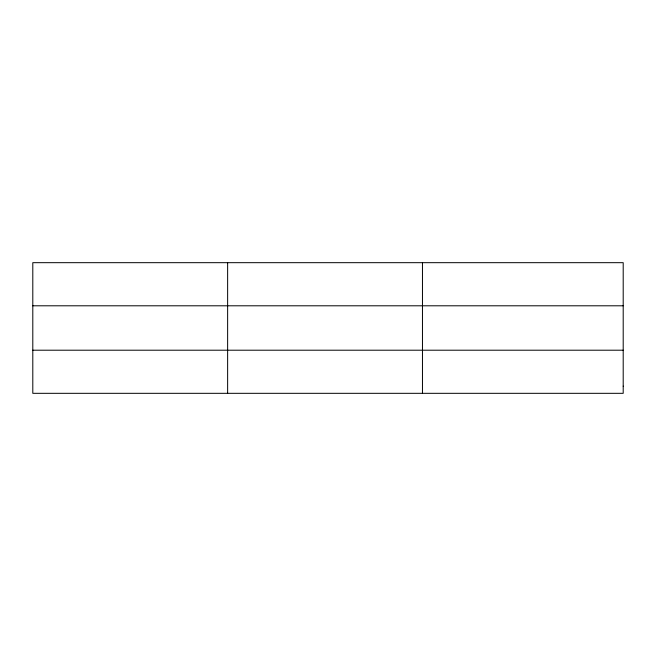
<?xml version="1.0" encoding="UTF-8"?>
<svg xmlns="http://www.w3.org/2000/svg" width="656" height="656" viewBox="0 0 656 656"><rect width="100%" height="100%" fill="white"/><g stroke="black" fill="none" stroke-linecap="round" stroke-linejoin="round"><path stroke-width="0.98" d="M227.632 393.321L227.632 262.679M422.464 393.321L422.464 262.679M32.8 305.794L623.2 305.794M32.8 350.206L623.2 350.206M623.2 386.13L623.2 393.321L32.8 393.321L32.8 262.679L623.2 262.679L623.2 386.13"/></g></svg>
